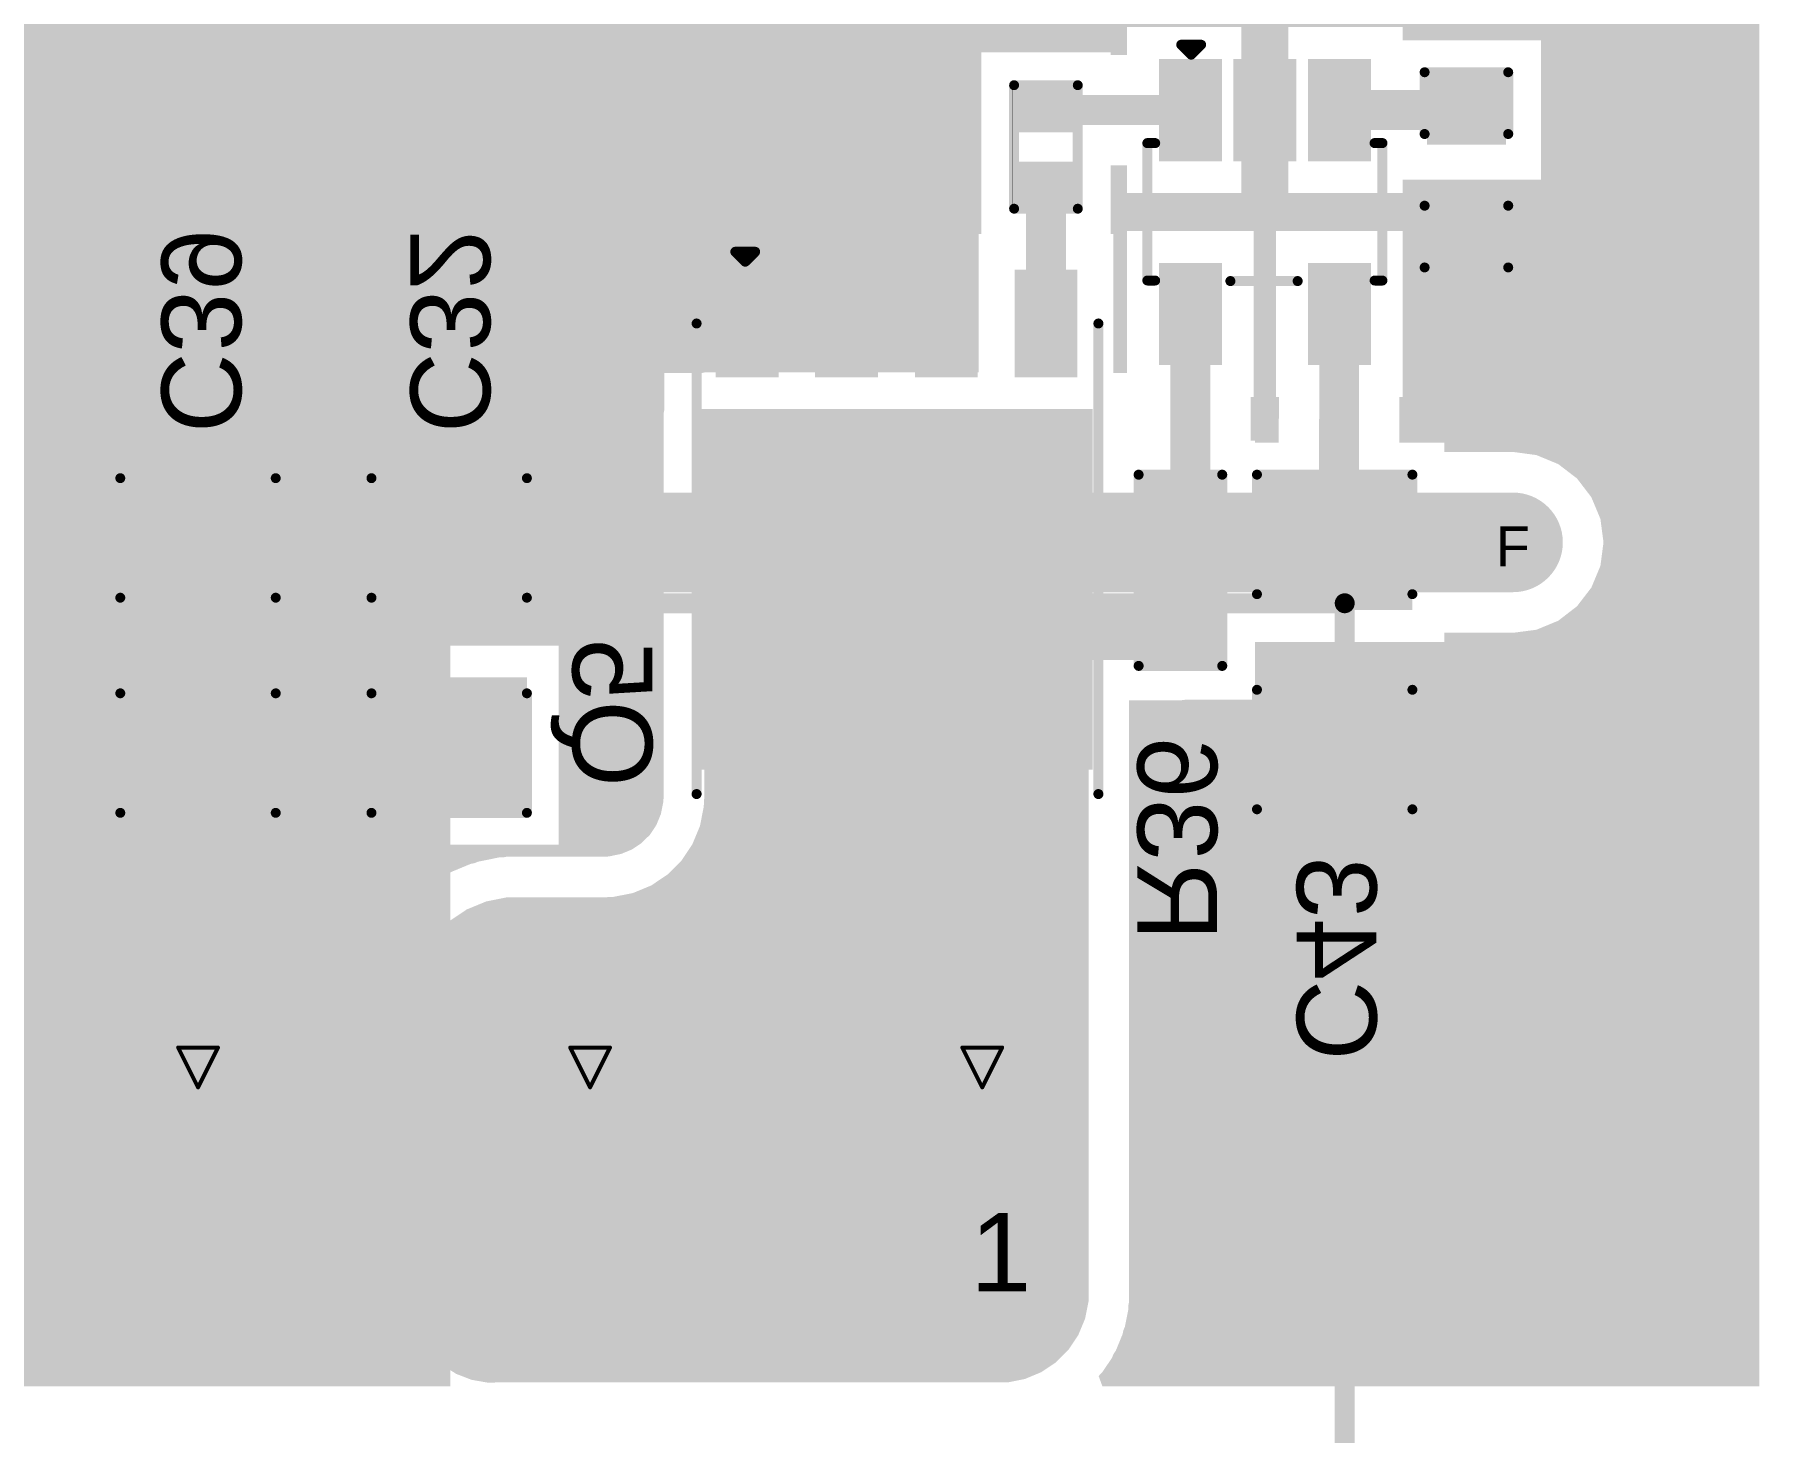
# Model space of a CAD drawing. Header units: inches. Extents: x -38 to 276, y -7 to 269.
# Drawn here: x 96.04 to 118.04, y 105.66 to 123.49 of the extents above; entities that cross this region are included whole.
import ezdxf

# ---------------------------------------------------------------- set-up
doc = ezdxf.new("R2010")
doc.units = ezdxf.units.IN
for name, color, linetype in [('Bottom Layer', 5, 'Continuous'), ('Bottom Overlay', 54, 'Continuous'), ('Bottom Paste', 16, 'Continuous'), ('Bottom Solder', 6, 'Continuous'), ('Drill Drawing', 1, 'Continuous'), ('Multi-Layer', 9, 'Continuous'), ('Pad Holes', 156, 'Continuous'), ('Top Layer', 1, 'Continuous'), ('Top Overlay', 2, 'Continuous'), ('Top Solder', 216, 'Continuous'), ('Via Holes', 16, 'Continuous')]:
    doc.layers.add(name, color=color, linetype=linetype)
doc.styles.add('Arial', font='', dxfattribs={"height": 0.2})
doc.styles.get('Arial').set_extended_font_data('Arial')

# ---------------------------------------------------------------- blocks, each defined once
blk = doc.blocks.new('760895741_16')
at = {"layer": 'Bottom Layer'}
blk.add_hatch(color=5, dxfattribs=at).paths.add_polyline_path([(-18.7, 18.7), (-16.3, 18.7), (-16.3, 16.3), (-18.7, 16.3)])
h = blk.add_hatch(color=5, dxfattribs=at)
edge = h.paths.add_edge_path()
edge.add_arc((-17.5, 12.5), 1.2, 0, 360)
h = blk.add_hatch(color=5, dxfattribs=at)
edge = h.paths.add_edge_path()
edge.add_arc((-17.5, 7.5), 1.2, 0, 360)
at = {"layer": 'Bottom Solder'}
blk.add_hatch(color=6, dxfattribs=at).paths.add_polyline_path([(-18.802, 18.802), (-16.198, 18.802), (-16.198, 16.198), (-18.802, 16.198)])
h = blk.add_hatch(color=6, dxfattribs=at)
edge = h.paths.add_edge_path()
edge.add_arc((-17.5, 12.5), 1.302, 0, 360)
h = blk.add_hatch(color=6, dxfattribs=at)
edge = h.paths.add_edge_path()
edge.add_arc((-17.5, 7.5), 1.302, 0, 360)
at = {"layer": 'Multi-Layer'}
blk.add_hatch(color=9, dxfattribs=at).paths.add_polyline_path([(-18.7, 18.7), (-16.3, 18.7), (-16.3, 16.3), (-18.7, 16.3)])
h = blk.add_hatch(color=9, dxfattribs=at)
edge = h.paths.add_edge_path()
edge.add_arc((-17.5, 12.5), 1.2, 0, 360)
h = blk.add_hatch(color=9, dxfattribs=at)
edge = h.paths.add_edge_path()
edge.add_arc((-17.5, 7.5), 1.2, 0, 360)
at = {"layer": 'Pad Holes'}
h = blk.add_hatch(color=7, dxfattribs=at)
edge = h.paths.add_edge_path()
edge.add_arc((-17.5, 17.5), 0.6, 0, 360)
h = blk.add_hatch(color=7, dxfattribs=at)
edge = h.paths.add_edge_path()
edge.add_arc((-17.5, 12.5), 0.6, 0, 360)
h = blk.add_hatch(color=7, dxfattribs=at)
edge = h.paths.add_edge_path()
edge.add_arc((-17.5, 7.5), 0.6, 0, 360)
at = {"layer": 'Top Layer'}
blk.add_hatch(color=1, dxfattribs=at).paths.add_polyline_path([(-18.7, 18.7), (-16.3, 18.7), (-16.3, 16.3), (-18.7, 16.3)])
h = blk.add_hatch(color=1, dxfattribs=at)
edge = h.paths.add_edge_path()
edge.add_arc((-17.5, 12.5), 1.2, 0, 360)
h = blk.add_hatch(color=1, dxfattribs=at)
edge = h.paths.add_edge_path()
edge.add_arc((-17.5, 7.5), 1.2, 0, 360)
at = {"layer": 'Top Solder'}
blk.add_hatch(color=216, dxfattribs=at).paths.add_polyline_path([(-18.802, 18.802), (-16.198, 18.802), (-16.198, 16.198), (-18.802, 16.198)])
h = blk.add_hatch(color=216, dxfattribs=at)
edge = h.paths.add_edge_path()
edge.add_arc((-17.5, 12.5), 1.302, 0, 360)
h = blk.add_hatch(color=216, dxfattribs=at)
edge = h.paths.add_edge_path()
edge.add_arc((-17.5, 7.5), 1.302, 0, 360)
at = {"layer": 'Top Overlay', "const_width": 0.254}
for points in [[(23.419, 22.123), (-23.419, 22.123)], [(-23.419, -22.123), (-23.419, 22.123)]]:
    blk.add_lwpolyline(points, dxfattribs=at)
at = {"layer": 'Top Overlay', "const_width": 0.127}
blk.add_lwpolyline([(-23.482, 22.123, 1), (-23.355, 22.123, 1)], format="xyb", close=True, dxfattribs=at)
blk.add_lwpolyline([(-23.482, 22.123, 1), (-23.355, 22.123, 1)], format="xyb", close=True, dxfattribs=at)
at = {"layer": 'Top Overlay', "style": 'Arial'}
blk.add_text('1', height=1, rotation=90, dxfattribs=at).set_placement((-14.645, 17.348))
blk = doc.blocks.new('SOT_23_5_B_27')
at = {"layer": 'Bottom Layer'}
for points in [[(-1.85, 1.25), (-0.75, 1.25), (-0.75, 0.65), (-1.85, 0.65)], [(0.75, 1.25), (1.85, 1.25), (1.85, 0.65), (0.75, 0.65)], [(-1.85, 0.3), (-0.75, 0.3), (-0.75, -0.3), (-1.85, -0.3)], [(-1.85, -0.65), (-0.75, -0.65), (-0.75, -1.25), (-1.85, -1.25)], [(0.75, -0.65), (1.85, -0.65), (1.85, -1.25), (0.75, -1.25)]]:
    blk.add_hatch(color=5, dxfattribs=at).paths.add_polyline_path(points)
at = {"layer": 'Bottom Paste'}
for points in [[(-1.85, 1.25), (-0.75, 1.25), (-0.75, 0.65), (-1.85, 0.65)], [(0.75, 1.25), (1.85, 1.25), (1.85, 0.65), (0.75, 0.65)], [(-1.85, 0.3), (-0.75, 0.3), (-0.75, -0.3), (-1.85, -0.3)], [(-1.85, -0.65), (-0.75, -0.65), (-0.75, -1.25), (-1.85, -1.25)], [(0.75, -0.65), (1.85, -0.65), (1.85, -1.25), (0.75, -1.25)]]:
    blk.add_hatch(color=16, dxfattribs=at).paths.add_polyline_path(points)
at = {"layer": 'Bottom Solder'}
for points in [[(-1.952, 1.352), (-0.648, 1.352), (-0.648, 0.548), (-1.952, 0.548)], [(0.648, 1.352), (1.952, 1.352), (1.952, 0.548), (0.648, 0.548)], [(-1.952, 0.402), (-0.648, 0.402), (-0.648, -0.402), (-1.952, -0.402)], [(-1.952, -0.548), (-0.648, -0.548), (-0.648, -1.352), (-1.952, -1.352)], [(0.648, -0.548), (1.952, -0.548), (1.952, -1.352), (0.648, -1.352)]]:
    blk.add_hatch(color=6, dxfattribs=at).paths.add_polyline_path(points)
at = {"layer": 'Bottom Overlay', "const_width": 0.127}
for points in [[(-0.879, 1.399), (-0.879, 1.499)], [(0.874, 1.499), (-0.879, 1.499)], [(0.874, 1.399), (0.874, 1.499)], [(0.88, -0.44), (0.88, 0.418)], [(-2.134, -1.067), (-2.134, -0.813)], [(-2.007, -0.94), (-2.134, -0.813)], [(-2.134, -1.067), (-2.007, -0.94)], [(-0.879, -1.499), (-0.879, -1.399)], [(0.874, -1.499), (-0.879, -1.499)], [(0.874, -1.499), (0.874, -1.399)]]:
    blk.add_lwpolyline(points, dxfattribs=at)
at = {"layer": 'Bottom Overlay', "const_width": 0.0635}
for points in [[(-0.911, 1.499, 1), (-0.847, 1.499, 1)], [(-0.911, 1.499, 1), (-0.847, 1.499, 1)], [(0.842, 1.499, 1), (0.905, 1.499, 1)], [(0.842, 1.499, 1), (0.905, 1.499, 1)], [(-0.911, 1.399, 1), (-0.847, 1.399, 1)], [(0.842, 1.399, 1), (0.905, 1.399, 1)], [(0.848, 0.418, 1), (0.912, 0.418, 1)], [(0.848, -0.44, 1), (0.912, -0.44, 1)], [(-2.165, -0.813, 1), (-2.102, -0.813, 1)], [(-2.165, -0.813, 1), (-2.102, -0.813, 1)], [(-2.038, -0.94, 1), (-1.975, -0.94, 1)], [(-2.038, -0.94, 1), (-1.975, -0.94, 1)], [(-2.165, -1.067, 1), (-2.102, -1.067, 1)], [(-2.165, -1.067, 1), (-2.102, -1.067, 1)], [(-0.911, -1.399, 1), (-0.847, -1.399, 1)], [(-0.911, -1.499, 1), (-0.847, -1.499, 1)], [(-0.911, -1.499, 1), (-0.847, -1.499, 1)], [(0.842, -1.399, 1), (0.905, -1.399, 1)], [(0.842, -1.499, 1), (0.905, -1.499, 1)], [(0.842, -1.499, 1), (0.905, -1.499, 1)]]:
    blk.add_lwpolyline(points, format="xyb", close=True, dxfattribs=at)
blk = doc.blocks.new('R___0402_B_52')
at = {"layer": 'Bottom Layer'}
for points in [[(-0.241, 0.317), (-0.241, -0.318), (-0.699, -0.318), (-0.699, 0.317)], [(0.698, 0.317), (0.698, -0.318), (0.241, -0.318), (0.241, 0.317)]]:
    blk.add_hatch(color=5, dxfattribs=at).paths.add_polyline_path(points)
at = {"layer": 'Bottom Paste'}
for points in [[(-0.241, 0.317), (-0.241, -0.318), (-0.699, -0.318), (-0.699, 0.317)], [(0.698, 0.317), (0.698, -0.318), (0.241, -0.318), (0.241, 0.317)]]:
    blk.add_hatch(color=16, dxfattribs=at).paths.add_polyline_path(points)
at = {"layer": 'Bottom Solder'}
for points in [[(-0.186, 0.372), (-0.186, -0.373), (-0.754, -0.373), (-0.754, 0.372)], [(0.753, 0.372), (0.753, -0.373), (0.186, -0.373), (0.186, 0.372)]]:
    blk.add_hatch(color=6, dxfattribs=at).paths.add_polyline_path(points)
at = {"layer": 'Bottom Overlay'}
for points, const_width in [([(0.787, 0.406), (-0.787, 0.406)], 0.127), ([(-0.787, 0.406), (-0.787, -0.406)], 0.127), ([(0.787, 0.406), (0.787, -0.406)], 0.127), ([(-0.813, 0.432), (0.813, 0.432)], 0.00323), ([(0.787, -0.406), (-0.787, -0.406)], 0.127)]:
    blk.add_lwpolyline(points, dxfattribs=dict(at, const_width=const_width))
for points, const_width in [([(-0.819, 0.406, 1), (-0.756, 0.406, 1)], 0.0635), ([(-0.819, 0.406, 1), (-0.756, 0.406, 1)], 0.0635), ([(0.756, 0.406, 1), (0.819, 0.406, 1)], 0.0635), ([(0.756, 0.406, 1), (0.819, 0.406, 1)], 0.0635), ([(-0.814, 0.432, 1), (-0.812, 0.432, 1)], 0.00161), ([(0.812, 0.432, 1), (0.814, 0.432, 1)], 0.00161), ([(-0.819, -0.406, 1), (-0.756, -0.406, 1)], 0.0635), ([(-0.819, -0.406, 1), (-0.756, -0.406, 1)], 0.0635), ([(0.756, -0.406, 1), (0.819, -0.406, 1)], 0.0635), ([(0.756, -0.406, 1), (0.819, -0.406, 1)], 0.0635)]:
    blk.add_lwpolyline(points, format="xyb", close=True, dxfattribs=dict(at, const_width=const_width))
blk = doc.blocks.new('R___0603_B_54')
at = {"layer": 'Bottom Layer'}
for points in [[(-1.143, -0.445), (-1.143, 0.445), (-0.381, 0.445), (-0.381, -0.445)], [(0.381, -0.445), (0.381, 0.445), (1.143, 0.445), (1.143, -0.445)]]:
    blk.add_hatch(color=5, dxfattribs=at).paths.add_polyline_path(points)
at = {"layer": 'Bottom Paste'}
for points in [[(-1.143, -0.445), (-1.143, 0.445), (-0.381, 0.445), (-0.381, -0.445)], [(0.381, -0.445), (0.381, 0.445), (1.143, 0.445), (1.143, -0.445)]]:
    blk.add_hatch(color=16, dxfattribs=at).paths.add_polyline_path(points)
at = {"layer": 'Bottom Solder'}
for points in [[(-1.245, -0.546), (-1.245, 0.546), (-0.279, 0.546), (-0.279, -0.546)], [(0.279, -0.546), (0.279, 0.546), (1.245, 0.546), (1.245, -0.546)]]:
    blk.add_hatch(color=6, dxfattribs=at).paths.add_polyline_path(points)
at = {"layer": 'Bottom Overlay', "const_width": 0.127}
for points in [[(-1.219, 0.533), (-1.219, -0.533)], [(-1.219, 0.533), (1.219, 0.533)], [(1.219, 0.533), (1.219, -0.533)], [(-1.219, -0.533), (1.219, -0.533)]]:
    blk.add_lwpolyline(points, dxfattribs=at)
at = {"layer": 'Bottom Overlay', "const_width": 0.0635}
for points in [[(-1.251, 0.533, 1), (-1.187, 0.533, 1)], [(-1.251, 0.533, 1), (-1.187, 0.533, 1)], [(1.187, 0.533, 1), (1.251, 0.533, 1)], [(1.187, 0.533, 1), (1.251, 0.533, 1)], [(-1.251, -0.533, 1), (-1.187, -0.533, 1)], [(-1.251, -0.533, 1), (-1.187, -0.533, 1)], [(1.187, -0.533, 1), (1.251, -0.533, 1)], [(1.187, -0.533, 1), (1.251, -0.533, 1)]]:
    blk.add_lwpolyline(points, format="xyb", close=True, dxfattribs=at)
blk = doc.blocks.new('VSON_CLIP_8_6_5__B_87')
at = {"layer": 'Bottom Layer'}
for points in [[(-1.86, -2.451), (-1.86, 2.449), (2.64, 2.449), (2.64, -2.451)], [(-3.635, 1.556), (-3.635, 2.256), (-2.365, 2.256), (-2.365, 1.556)], [(2.5, 1.554), (2.5, 2.254), (3.5, 2.254), (3.5, 1.554)], [(-3.635, 0.286), (-3.635, 0.986), (-2.365, 0.986), (-2.365, 0.286)], [(2.5, 0.284), (2.5, 0.984), (3.5, 0.984), (3.5, 0.284)], [(-3.635, -0.986), (-3.635, -0.286), (-2.365, -0.286), (-2.365, -0.986)], [(2.5, -0.986), (2.5, -0.286), (3.5, -0.286), (3.5, -0.986)], [(-3.635, -2.254), (-3.635, -1.554), (-2.365, -1.554), (-2.365, -2.254)], [(2.5, -2.256), (2.5, -1.556), (3.5, -1.556), (3.5, -2.256)]]:
    blk.add_hatch(color=5, dxfattribs=at).paths.add_polyline_path(points)
at = {"layer": 'Bottom Paste'}
for points in [[(3.5, 2.254), (2.64, 2.254), (2.64, 2.449), (-1.86, 2.449), (-1.86, -2.451), (2.64, -2.451), (2.64, -2.256), (3.5, -2.256), (3.5, -1.556), (2.639, -1.556), (2.639, -0.986), (3.5, -0.986), (3.5, -0.286), (2.64, -0.286), (2.64, 0.284), (3.5, 0.284), (3.5, 0.984), (2.64, 0.984), (2.64, 1.554), (3.5, 1.554)], [(-2.365, 1.556), (-2.365, 2.256), (-3.635, 2.256), (-3.635, 1.556)], [(-2.365, 0.286), (-2.365, 0.986), (-3.635, 0.986), (-3.635, 0.286)], [(-2.365, -0.986), (-2.365, -0.286), (-3.635, -0.286), (-3.635, -0.986)], [(-2.365, -2.254), (-2.365, -1.554), (-3.635, -1.554), (-3.635, -2.254)]]:
    blk.add_hatch(color=16, dxfattribs=at).paths.add_polyline_path(points)
at = {"layer": 'Bottom Solder'}
for points in [[(-1.911, -2.502), (-1.911, 2.5), (2.691, 2.5), (2.691, -2.502)], [(-3.686, 1.505), (-3.686, 2.307), (-2.314, 2.307), (-2.314, 1.505)], [(2.449, 1.503), (2.449, 2.305), (3.551, 2.305), (3.551, 1.503)], [(-3.686, 0.235), (-3.686, 1.037), (-2.314, 1.037), (-2.314, 0.235)], [(2.449, 0.233), (2.449, 1.035), (3.551, 1.035), (3.551, 0.233)], [(-3.686, -1.037), (-3.686, -0.235), (-2.314, -0.235), (-2.314, -1.037)], [(2.449, -1.037), (2.449, -0.235), (3.551, -0.235), (3.551, -1.037)], [(-3.686, -2.305), (-3.686, -1.503), (-2.314, -1.503), (-2.314, -2.305)], [(2.449, -2.307), (2.449, -1.505), (3.551, -1.505), (3.551, -2.307)]]:
    blk.add_hatch(color=6, dxfattribs=at).paths.add_polyline_path(points)
at = {"layer": 'Bottom Overlay', "const_width": 0.127}
for points in [[(3, 2.575), (-3, 2.575)], [(-3.914, -2.056), (-3.914, -1.802)], [(-3.787, -1.929), (-3.914, -1.802)], [(-3.914, -2.056), (-3.787, -1.929)], [(3, -2.549), (-3, -2.549)]]:
    blk.add_lwpolyline(points, dxfattribs=at)
at = {"layer": 'Bottom Overlay', "const_width": 0.0635}
for points in [[(-3.032, 2.575, 1), (-2.968, 2.575, 1)], [(2.968, 2.575, 1), (3.032, 2.575, 1)], [(-3.946, -1.802, 1), (-3.883, -1.802, 1)], [(-3.946, -1.802, 1), (-3.883, -1.802, 1)], [(-3.819, -1.929, 1), (-3.756, -1.929, 1)], [(-3.819, -1.929, 1), (-3.756, -1.929, 1)], [(-3.946, -2.056, 1), (-3.883, -2.056, 1)], [(-3.946, -2.056, 1), (-3.883, -2.056, 1)], [(-3.032, -2.549, 1), (-2.968, -2.549, 1)], [(2.968, -2.549, 1), (3.032, -2.549, 1)]]:
    blk.add_lwpolyline(points, format="xyb", close=True, dxfattribs=at)
blk = doc.blocks.new('C___1206_B_124')
at = {"layer": 'Bottom Layer'}
for points in [[(-2.032, 0.889), (-0.508, 0.889), (-0.508, -0.889), (-2.032, -0.889)], [(0.508, 0.889), (2.032, 0.889), (2.032, -0.889), (0.508, -0.889)]]:
    blk.add_hatch(color=5, dxfattribs=at).paths.add_polyline_path(points)
at = {"layer": 'Bottom Paste'}
for points in [[(-2.032, 0.889), (-0.508, 0.889), (-0.508, -0.889), (-2.032, -0.889)], [(0.508, 0.889), (2.032, 0.889), (2.032, -0.889), (0.508, -0.889)]]:
    blk.add_hatch(color=16, dxfattribs=at).paths.add_polyline_path(points)
at = {"layer": 'Bottom Solder'}
for points in [[(-2.134, 0.991), (-0.406, 0.991), (-0.406, -0.991), (-2.134, -0.991)], [(0.406, 0.991), (2.134, 0.991), (2.134, -0.991), (0.406, -0.991)]]:
    blk.add_hatch(color=6, dxfattribs=at).paths.add_polyline_path(points)
at = {"layer": 'Bottom Overlay', "const_width": 0.127}
for points in [[(-2.134, 0.991), (-2.134, -0.991)], [(-2.134, 0.991), (-0.61, 0.991)], [(0.61, 0.991), (2.134, 0.991)], [(2.134, 0.991), (2.134, -0.991)], [(-2.134, -0.991), (-0.61, -0.991)], [(2.134, -0.991), (0.61, -0.991)]]:
    blk.add_lwpolyline(points, dxfattribs=at)
at = {"layer": 'Bottom Overlay', "const_width": 0.0635}
for points in [[(-2.165, 0.991, 1), (-2.102, 0.991, 1)], [(-2.165, 0.991, 1), (-2.102, 0.991, 1)], [(-0.641, 0.991, 1), (-0.578, 0.991, 1)], [(0.578, 0.991, 1), (0.641, 0.991, 1)], [(2.102, 0.991, 1), (2.165, 0.991, 1)], [(2.102, 0.991, 1), (2.165, 0.991, 1)], [(-2.165, -0.991, 1), (-2.102, -0.991, 1)], [(-2.165, -0.991, 1), (-2.102, -0.991, 1)], [(-0.641, -0.991, 1), (-0.578, -0.991, 1)], [(0.578, -0.991, 1), (0.641, -0.991, 1)], [(2.102, -0.991, 1), (2.165, -0.991, 1)], [(2.102, -0.991, 1), (2.165, -0.991, 1)]]:
    blk.add_lwpolyline(points, format="xyb", close=True, dxfattribs=at)
blk = doc.blocks.new('CAP_0603_B_125')
at = {"layer": 'Bottom Layer'}
for points in [[(-1.143, -0.445), (-1.143, 0.445), (-0.381, 0.445), (-0.381, -0.445)], [(0.381, -0.445), (0.381, 0.445), (1.143, 0.445), (1.143, -0.445)]]:
    blk.add_hatch(color=5, dxfattribs=at).paths.add_polyline_path(points)
at = {"layer": 'Bottom Paste'}
for points in [[(-1.143, -0.445), (-1.143, 0.445), (-0.381, 0.445), (-0.381, -0.445)], [(0.381, -0.445), (0.381, 0.445), (1.143, 0.445), (1.143, -0.445)]]:
    blk.add_hatch(color=16, dxfattribs=at).paths.add_polyline_path(points)
at = {"layer": 'Bottom Solder'}
for points in [[(-1.203, -0.504), (-1.203, 0.504), (-0.321, 0.504), (-0.321, -0.504)], [(0.321, -0.504), (0.321, 0.504), (1.203, 0.504), (1.203, -0.504)]]:
    blk.add_hatch(color=6, dxfattribs=at).paths.add_polyline_path(points)
at = {"layer": 'Bottom Overlay', "const_width": 0.127}
for points in [[(-1.245, 0.533), (-1.245, -0.533)], [(-1.245, 0.533), (-0.457, 0.533)], [(0.457, 0.533), (1.245, 0.533)], [(1.245, 0.533), (1.245, -0.533)], [(-0.457, -0.533), (-1.245, -0.533)], [(0.457, -0.533), (1.245, -0.533)]]:
    blk.add_lwpolyline(points, dxfattribs=at)
at = {"layer": 'Bottom Overlay', "const_width": 0.0635}
for points in [[(-1.276, 0.533, 1), (-1.213, 0.533, 1)], [(-1.276, 0.533, 1), (-1.213, 0.533, 1)], [(-0.489, 0.533, 1), (-0.425, 0.533, 1)], [(0.425, 0.533, 1), (0.489, 0.533, 1)], [(1.213, 0.533, 1), (1.276, 0.533, 1)], [(1.213, 0.533, 1), (1.276, 0.533, 1)], [(-1.276, -0.533, 1), (-1.213, -0.533, 1)], [(-1.276, -0.533, 1), (-1.213, -0.533, 1)], [(-0.489, -0.533, 1), (-0.425, -0.533, 1)], [(0.425, -0.533, 1), (0.489, -0.533, 1)], [(1.213, -0.533, 1), (1.276, -0.533, 1)], [(1.213, -0.533, 1), (1.276, -0.533, 1)]]:
    blk.add_lwpolyline(points, format="xyb", close=True, dxfattribs=at)
blk = doc.blocks.new('C___1206_B_128')
at = {"layer": 'Bottom Layer'}
for points in [[(-2.032, 0.889), (-0.508, 0.889), (-0.508, -0.889), (-2.032, -0.889)], [(0.508, 0.889), (2.032, 0.889), (2.032, -0.889), (0.508, -0.889)]]:
    blk.add_hatch(color=5, dxfattribs=at).paths.add_polyline_path(points)
at = {"layer": 'Bottom Paste'}
for points in [[(-2.032, 0.889), (-0.508, 0.889), (-0.508, -0.889), (-2.032, -0.889)], [(0.508, 0.889), (2.032, 0.889), (2.032, -0.889), (0.508, -0.889)]]:
    blk.add_hatch(color=16, dxfattribs=at).paths.add_polyline_path(points)
at = {"layer": 'Bottom Solder'}
for points in [[(-2.134, 0.991), (-0.406, 0.991), (-0.406, -0.991), (-2.134, -0.991)], [(0.406, 0.991), (2.134, 0.991), (2.134, -0.991), (0.406, -0.991)]]:
    blk.add_hatch(color=6, dxfattribs=at).paths.add_polyline_path(points)
at = {"layer": 'Bottom Overlay', "const_width": 0.127}
for points in [[(-0.61, 0.991), (-2.134, 0.991)], [(-2.134, -0.991), (-2.134, 0.991)], [(2.134, 0.991), (0.61, 0.991)], [(2.134, -0.991), (2.134, 0.991)], [(-0.61, -0.991), (-2.134, -0.991)], [(2.134, -0.991), (0.61, -0.991)]]:
    blk.add_lwpolyline(points, dxfattribs=at)
at = {"layer": 'Bottom Overlay', "const_width": 0.0635}
for points in [[(-2.165, 0.991, 1), (-2.102, 0.991, 1)], [(-2.165, 0.991, 1), (-2.102, 0.991, 1)], [(-0.641, 0.991, 1), (-0.578, 0.991, 1)], [(0.578, 0.991, 1), (0.641, 0.991, 1)], [(2.102, 0.991, 1), (2.165, 0.991, 1)], [(2.102, 0.991, 1), (2.165, 0.991, 1)], [(-2.165, -0.991, 1), (-2.102, -0.991, 1)], [(-2.165, -0.991, 1), (-2.102, -0.991, 1)], [(-0.641, -0.991, 1), (-0.578, -0.991, 1)], [(0.578, -0.991, 1), (0.641, -0.991, 1)], [(2.102, -0.991, 1), (2.165, -0.991, 1)], [(2.102, -0.991, 1), (2.165, -0.991, 1)]]:
    blk.add_lwpolyline(points, format="xyb", close=True, dxfattribs=at)
blk = doc.blocks.new('C___1206_B_135')
at = {"layer": 'Bottom Layer'}
for points in [[(-2.032, 0.889), (-0.508, 0.889), (-0.508, -0.889), (-2.032, -0.889)], [(0.508, 0.889), (2.032, 0.889), (2.032, -0.889), (0.508, -0.889)]]:
    blk.add_hatch(color=5, dxfattribs=at).paths.add_polyline_path(points)
at = {"layer": 'Bottom Paste'}
for points in [[(-2.032, 0.889), (-0.508, 0.889), (-0.508, -0.889), (-2.032, -0.889)], [(0.508, 0.889), (2.032, 0.889), (2.032, -0.889), (0.508, -0.889)]]:
    blk.add_hatch(color=16, dxfattribs=at).paths.add_polyline_path(points)
at = {"layer": 'Bottom Solder'}
for points in [[(-2.134, 0.991), (-0.406, 0.991), (-0.406, -0.991), (-2.134, -0.991)], [(0.406, 0.991), (2.134, 0.991), (2.134, -0.991), (0.406, -0.991)]]:
    blk.add_hatch(color=6, dxfattribs=at).paths.add_polyline_path(points)
at = {"layer": 'Bottom Overlay', "const_width": 0.127}
for points in [[(-2.134, -0.991), (-2.134, 0.991)], [(-0.61, 0.991), (-2.134, 0.991)], [(2.134, 0.991), (0.61, 0.991)], [(2.134, -0.991), (2.134, 0.991)], [(-0.61, -0.991), (-2.134, -0.991)], [(2.134, -0.991), (0.61, -0.991)]]:
    blk.add_lwpolyline(points, dxfattribs=at)
at = {"layer": 'Bottom Overlay', "const_width": 0.0635}
for points in [[(-2.165, 0.991, 1), (-2.102, 0.991, 1)], [(-2.165, 0.991, 1), (-2.102, 0.991, 1)], [(-0.641, 0.991, 1), (-0.578, 0.991, 1)], [(0.578, 0.991, 1), (0.641, 0.991, 1)], [(2.102, 0.991, 1), (2.165, 0.991, 1)], [(2.102, 0.991, 1), (2.165, 0.991, 1)], [(-2.165, -0.991, 1), (-2.102, -0.991, 1)], [(-2.165, -0.991, 1), (-2.102, -0.991, 1)], [(-0.641, -0.991, 1), (-0.578, -0.991, 1)], [(0.578, -0.991, 1), (0.641, -0.991, 1)], [(2.102, -0.991, 1), (2.165, -0.991, 1)], [(2.102, -0.991, 1), (2.165, -0.991, 1)]]:
    blk.add_lwpolyline(points, format="xyb", close=True, dxfattribs=at)

msp = doc.modelspace()

# ---------------------------------------------------------------- hatches: boundary and pattern name
at = {"layer": 'Bottom Layer'}
h = msp.add_hatch(color=5, dxfattribs=at)
h.paths.add_polyline_path([(113.872, 147.888), (114.529, 147.712), (115.156, 147.452), (115.744, 147.113), (116.283, 146.699), (116.764, 146.219), (117.177, 145.68), (117.517, 145.092), (117.777, 144.464), (117.953, 143.808), (118.041, 143.134), (118.041, 142.795), (118.041, 106.255), (109.661, 106.255), (109.615, 106.382), (109.623, 106.394), (109.659, 106.43), (109.785, 106.618), (109.804, 106.665), (109.833, 106.708), (109.919, 106.917), (109.929, 106.967), (109.949, 107.014), (109.993, 107.235), (109.993, 107.286), (110.003, 107.336), (110.003, 107.449), (110.003, 107.449), (110.003, 114.999), (110.657, 114.999), (110.715, 115.007), (111.609, 115.007), (111.609, 115.744), (114.021, 115.744), (114.021, 115.861), (114.899, 115.861), (115.197, 115.9), (115.475, 116.015), (115.714, 116.199), (115.897, 116.437), (116.013, 116.715), (116.052, 117.014), (116.013, 117.312), (115.897, 117.59), (115.714, 117.829), (115.475, 118.012), (115.197, 118.127), (114.899, 118.167), (114.021, 118.167), (114.021, 118.284), (113.448, 118.284), (113.448, 118.572), (113.45, 118.588), (113.45, 118.868), (113.492, 118.868), (113.492, 120.984), (111.876, 120.984), (111.876, 118.868), (111.913, 118.868), (111.913, 118.601), (111.911, 118.586), (111.911, 118.284), (111.609, 118.284), (111.609, 118.309), (111.552, 118.309), (111.552, 118.868), (111.592, 118.868), (111.592, 120.984), (109.976, 120.984), (109.976, 119.173), (109.8, 119.173), (109.8, 120.948), (109.767, 120.948), (109.767, 121.821), (109.976, 121.821), (109.976, 121.468), (111.592, 121.468), (111.592, 123.584), (109.976, 123.584), (109.976, 123.23), (109.767, 123.23), (109.767, 123.262), (108.116, 123.262), (108.116, 121.789), (108.116, 120.948), (108.084, 120.948), (108.084, 119.18), (104.585, 119.18), (104.55, 119.173), (104.077, 119.173), (104.077, 118.712), (104.067, 118.662), (104.067, 113.781), (104.063, 113.707), (104.031, 113.548), (103.974, 113.41), (103.892, 113.286), (103.786, 113.181), (103.662, 113.098), (103.524, 113.041), (103.366, 113.009), (103.291, 113.006), (102.066, 113.006), (102.016, 112.996), (101.965, 112.996), (101.702, 112.943), (101.655, 112.924), (101.605, 112.914), (101.357, 112.811), (101.315, 112.783), (101.267, 112.763), (101.044, 112.614), (101.008, 112.578), (100.966, 112.55), (100.776, 112.36), (100.748, 112.317), (100.712, 112.281), (100.562, 112.058), (100.543, 112.011), (100.515, 111.969), (100.412, 111.721), (100.402, 111.671), (100.382, 111.624), (100.33, 111.36), (100.33, 111.309), (100.32, 111.259), (100.32, 111.125), (100.32, 107.346), (100.321, 107.34), (100.32, 107.334), (100.323, 107.229), (100.334, 107.179), (100.335, 107.129), (100.38, 106.923), (100.401, 106.876), (100.412, 106.827), (100.497, 106.634), (100.526, 106.592), (100.547, 106.546), (100.662, 106.382), (100.655, 106.348), (100.608, 106.255), (100.608, 106.255), (80.894, 106.255), (80.847, 106.313), (80.829, 106.382), (80.845, 106.4), (80.953, 106.582), (80.971, 106.633), (80.997, 106.679), (81.065, 106.88), (81.072, 106.933), (81.089, 106.984), (81.114, 107.194), (81.11, 107.248), (81.115, 107.302), (81.108, 107.384), (81.113, 110.948), (81.113, 110.948), (81.113, 111.095), (81.103, 111.145), (81.103, 111.196), (81.046, 111.484), (81.026, 111.531), (81.017, 111.581), (80.904, 111.853), (80.876, 111.895), (80.857, 111.942), (80.694, 112.187), (80.658, 112.223), (80.629, 112.265), (80.422, 112.473), (80.379, 112.502), (80.343, 112.538), (80.099, 112.701), (80.052, 112.72), (80.01, 112.749), (79.738, 112.861), (79.688, 112.871), (79.641, 112.891), (79.353, 112.948), (79.302, 112.948), (79.252, 112.958), (79.105, 112.958), (76.259, 112.958), (76.184, 112.962), (76.025, 112.993), (75.887, 113.05), (75.763, 113.133), (75.658, 113.239), (75.575, 113.363), (75.518, 113.5), (75.487, 113.659), (75.483, 113.734), (75.483, 114.955), (76.137, 114.955), (76.195, 114.963), (77.089, 114.963), (77.089, 115.699), (79.502, 115.699), (79.502, 115.817), (80.379, 115.817), (80.678, 115.856), (80.956, 115.971), (81.194, 116.154), (81.378, 116.393), (81.493, 116.671), (81.532, 116.969), (81.493, 117.268), (81.378, 117.546), (81.194, 117.785), (80.956, 117.968), (80.678, 118.083), (80.379, 118.122), (79.502, 118.122), (79.502, 118.239), (78.928, 118.239), (78.928, 118.528), (78.93, 118.543), (78.93, 118.823), (78.972, 118.823), (78.972, 120.939), (77.356, 120.939), (77.356, 118.823), (77.393, 118.823), (77.393, 118.557), (77.391, 118.541), (77.391, 118.239), (77.089, 118.239), (77.089, 118.265), (77.032, 118.265), (77.032, 118.823), (77.072, 118.823), (77.072, 120.939), (75.456, 120.939), (75.456, 119.129), (75.28, 119.129), (75.28, 120.904), (75.247, 120.904), (75.247, 121.777), (75.456, 121.777), (75.456, 121.423), (77.072, 121.423), (77.072, 123.539), (75.456, 123.539), (75.456, 123.186), (75.247, 123.186), (75.247, 123.218), (73.596, 123.218), (73.596, 121.745), (73.596, 120.904), (73.564, 120.904), (73.564, 119.136), (70.065, 119.136), (70.031, 119.129), (69.557, 119.129), (69.557, 118.668), (69.547, 118.618), (69.547, 115.125), (66.329, 115.125), (66.329, 116.048), (66.329, 116.048), (66.329, 116.048), (66.322, 116.183), (66.27, 116.446), (66.167, 116.695), (66.017, 116.919), (65.827, 117.109), (65.604, 117.258), (65.355, 117.361), (65.091, 117.414), (64.957, 117.42), (59.491, 117.42), (59.275, 117.42), (58.851, 117.505), (58.452, 117.67), (58.093, 117.91), (57.788, 118.215), (57.548, 118.574), (57.383, 118.973), (57.299, 119.396), (57.299, 119.612), (57.299, 125.962), (57.299, 125.962), (57.299, 125.962), (57.289, 126.247), (57.215, 126.813), (57.067, 127.364), (56.849, 127.891), (56.564, 128.385), (56.217, 128.838), (55.813, 129.241), (55.361, 129.588), (54.867, 129.873), (54.34, 130.092), (53.789, 130.239), (53.223, 130.314), (52.938, 130.323), (11.303, 130.323), (11.053, 130.323), (10.562, 130.421), (10.1, 130.612), (9.684, 130.89), (9.33, 131.244), (9.052, 131.66), (8.861, 132.122), (8.763, 132.613), (8.763, 132.863), (8.763, 145.554), (8.763, 145.674), (8.763, 145.674), (8.763, 145.674), (8.763, 145.9), (8.851, 146.344), (9.024, 146.762), (9.276, 147.138), (9.595, 147.458), (9.972, 147.709), (10.39, 147.882), (10.833, 147.97), (11.059, 147.97), (64.452, 147.97), (113.201, 147.976)])
h.paths.add_polyline_path([(24.632, 145.012), (21.216, 145.012), (21.216, 141.596), (24.632, 141.596)], flags=0)
h.paths.add_polyline_path([(100.418, 145.012), (97.002, 145.012), (97.002, 141.596), (100.418, 141.596)], flags=0)
h.paths.add_polyline_path([(88.718, 145.012), (88.382, 145.012), (88.052, 144.946), (87.741, 144.817), (87.461, 144.63), (87.223, 144.392), (87.036, 144.113), (86.908, 143.802), (86.842, 143.472), (86.842, 143.135), (86.908, 142.805), (87.036, 142.495), (87.223, 142.215), (87.461, 141.977), (87.741, 141.79), (88.052, 141.661), (88.382, 141.596), (88.718, 141.596), (89.048, 141.661), (89.359, 141.79), (89.639, 141.977), (89.877, 142.215), (90.064, 142.495), (90.192, 142.805), (90.258, 143.135), (90.258, 143.472), (90.192, 143.802), (90.064, 144.113), (89.877, 144.392), (89.639, 144.63), (89.359, 144.817), (89.048, 144.946)], flags=0)
h.paths.add_polyline_path([(81.471, 145.012), (78.055, 145.012), (78.055, 141.596), (81.471, 141.596)], flags=0)
h.paths.add_polyline_path([(69.772, 145.012), (69.435, 145.012), (69.105, 144.946), (68.794, 144.817), (68.515, 144.63), (68.277, 144.392), (68.09, 144.113), (67.961, 143.802), (67.895, 143.472), (67.895, 143.135), (67.961, 142.805), (68.09, 142.495), (68.277, 142.215), (68.515, 141.977), (68.794, 141.79), (69.105, 141.661), (69.435, 141.596), (69.772, 141.596), (70.102, 141.661), (70.413, 141.79), (70.692, 141.977), (70.93, 142.215), (71.117, 142.495), (71.246, 142.805), (71.311, 143.135), (71.311, 143.472), (71.246, 143.802), (71.117, 144.113), (70.93, 144.392), (70.692, 144.63), (70.413, 144.817), (70.102, 144.946)], flags=0)
h.paths.add_polyline_path([(62.525, 145.012), (59.109, 145.012), (59.109, 141.596), (62.525, 141.596)], flags=0)
h.paths.add_polyline_path([(50.825, 145.012), (50.489, 145.012), (50.159, 144.946), (49.848, 144.817), (49.568, 144.63), (49.33, 144.392), (49.143, 144.113), (49.015, 143.802), (48.949, 143.472), (48.949, 143.135), (49.015, 142.805), (49.143, 142.495), (49.33, 142.215), (49.568, 141.977), (49.848, 141.79), (50.159, 141.661), (50.489, 141.596), (50.825, 141.596), (51.155, 141.661), (51.466, 141.79), (51.746, 141.977), (51.984, 142.215), (52.171, 142.495), (52.299, 142.805), (52.365, 143.135), (52.365, 143.472), (52.299, 143.802), (52.171, 144.113), (51.984, 144.392), (51.746, 144.63), (51.466, 144.817), (51.155, 144.946)], flags=0)
h.paths.add_polyline_path([(43.578, 145.012), (40.162, 145.012), (40.162, 141.596), (43.578, 141.596)], flags=0)
h.paths.add_polyline_path([(31.879, 145.012), (31.542, 145.012), (31.212, 144.946), (30.901, 144.817), (30.622, 144.63), (30.384, 144.392), (30.197, 144.113), (30.068, 143.802), (30.002, 143.472), (30.002, 143.135), (30.068, 142.805), (30.197, 142.495), (30.384, 142.215), (30.622, 141.977), (30.901, 141.79), (31.212, 141.661), (31.542, 141.596), (31.879, 141.596), (32.209, 141.661), (32.52, 141.79), (32.799, 141.977), (33.037, 142.215), (33.224, 142.495), (33.353, 142.805), (33.418, 143.135), (33.418, 143.472), (33.353, 143.802), (33.224, 144.113), (33.037, 144.392), (32.799, 144.63), (32.52, 144.817), (32.209, 144.946)], flags=0)
h.paths.add_polyline_path([(12.932, 145.012), (12.596, 145.012), (12.266, 144.946), (11.955, 144.817), (11.675, 144.63), (11.437, 144.392), (11.25, 144.113), (11.122, 143.802), (11.056, 143.472), (11.056, 143.135), (11.122, 142.805), (11.25, 142.495), (11.437, 142.215), (11.675, 141.977), (11.955, 141.79), (12.266, 141.661), (12.596, 141.596), (12.932, 141.596), (13.262, 141.661), (13.573, 141.79), (13.853, 141.977), (14.091, 142.215), (14.278, 142.495), (14.406, 142.805), (14.472, 143.135), (14.472, 143.472), (14.406, 143.802), (14.278, 144.113), (14.091, 144.392), (13.853, 144.63), (13.573, 144.817), (13.262, 144.946)], flags=0)
h.paths.add_polyline_path([(112.48, 147.497), (111.758, 147.497), (111.042, 147.403), (110.344, 147.216), (109.677, 146.94), (109.052, 146.579), (108.479, 146.139), (107.969, 145.629), (107.529, 145.056), (107.168, 144.431), (106.892, 143.764), (106.705, 143.066), (106.611, 142.35), (106.611, 141.628), (106.705, 140.912), (106.892, 140.215), (107.168, 139.548), (107.529, 138.923), (107.969, 138.35), (108.479, 137.839), (109.052, 137.4), (109.677, 137.039), (110.344, 136.762), (111.042, 136.576), (111.758, 136.481), (112.48, 136.481), (113.195, 136.576), (113.893, 136.762), (114.56, 137.039), (115.185, 137.4), (115.758, 137.839), (116.269, 138.35), (116.708, 138.923), (117.069, 139.548), (117.345, 140.215), (117.532, 140.912), (117.627, 141.628), (117.627, 142.35), (117.532, 143.066), (117.345, 143.764), (117.069, 144.431), (116.708, 145.056), (116.269, 145.629), (115.758, 146.139), (115.185, 146.579), (114.56, 146.94), (113.893, 147.216), (113.195, 147.403)], flags=0)
h.paths.add_polyline_path([(99.425, 133.91), (97.209, 133.91), (97.209, 131.694), (99.425, 131.694)], flags=0)
h.paths.add_polyline_path([(88.432, 133.91), (86.216, 133.91), (86.216, 131.694), (88.432, 131.694)], flags=0)
h.paths.add_polyline_path([(77.308, 133.91), (75.092, 133.91), (75.092, 131.694), (77.308, 131.694)], flags=0)
h.paths.add_polyline_path([(66.386, 133.91), (64.17, 133.91), (64.17, 131.694), (66.386, 131.694)], flags=0)
h.paths.add_polyline_path([(113.492, 123.584), (111.876, 123.584), (111.876, 121.468), (113.492, 121.468), (113.492, 121.637), (115.257, 121.637), (115.257, 123.415), (113.492, 123.415)], flags=0)
h.paths.add_polyline_path([(78.972, 123.539), (77.356, 123.539), (77.356, 121.423), (78.972, 121.423), (78.972, 121.592), (80.737, 121.592), (80.737, 123.37), (78.972, 123.37)], flags=0)
h.paths.add_polyline_path([(102.729, 115.699), (99.935, 115.699), (99.935, 115.582), (99.526, 115.582), (99.526, 115.699), (96.732, 115.699), (96.732, 113.159), (96.976, 113.159), (96.976, 111.581), (96.803, 111.407), (96.616, 111.128), (96.487, 110.817), (96.421, 110.487), (96.421, 110.15), (96.487, 109.82), (96.616, 109.51), (96.803, 109.23), (97.041, 108.992), (97.32, 108.805), (97.631, 108.676), (97.961, 108.611), (98.298, 108.611), (98.628, 108.676), (98.938, 108.805), (99.218, 108.992), (99.456, 109.23), (99.643, 109.51), (99.772, 109.82), (99.837, 110.15), (99.837, 110.487), (99.772, 110.817), (99.643, 111.128), (99.456, 111.407), (99.282, 111.581), (99.282, 113.159), (99.526, 113.159), (99.526, 113.277), (99.935, 113.277), (99.935, 113.159), (102.729, 113.159)], flags=0)
h.paths.add_polyline_path([(94.526, 115.699), (91.732, 115.699), (91.732, 113.159), (91.976, 113.159), (91.976, 111.581), (91.803, 111.407), (91.616, 111.128), (91.487, 110.817), (91.421, 110.487), (91.421, 110.15), (91.487, 109.82), (91.616, 109.51), (91.803, 109.23), (92.041, 108.992), (92.32, 108.805), (92.631, 108.676), (92.961, 108.611), (93.298, 108.611), (93.628, 108.676), (93.938, 108.805), (94.218, 108.992), (94.456, 109.23), (94.643, 109.51), (94.772, 109.82), (94.837, 110.15), (94.837, 110.487), (94.772, 110.817), (94.643, 111.128), (94.456, 111.407), (94.282, 111.581), (94.282, 113.159), (94.526, 113.159)], flags=0)
h.paths.add_polyline_path([(89.526, 115.699), (86.732, 115.699), (86.732, 113.159), (86.976, 113.159), (86.976, 111.581), (86.803, 111.407), (86.616, 111.128), (86.487, 110.817), (86.421, 110.487), (86.421, 110.15), (86.487, 109.82), (86.616, 109.51), (86.803, 109.23), (87.041, 108.992), (87.32, 108.805), (87.631, 108.676), (87.961, 108.611), (88.298, 108.611), (88.628, 108.676), (88.938, 108.805), (89.218, 108.992), (89.456, 109.23), (89.643, 109.51), (89.772, 109.82), (89.837, 110.15), (89.837, 110.487), (89.772, 110.817), (89.643, 111.128), (89.456, 111.407), (89.282, 111.581), (89.282, 113.159), (89.526, 113.159)], flags=0)
h.paths.add_polyline_path([(84.526, 115.699), (81.732, 115.699), (81.732, 113.159), (81.976, 113.159), (81.976, 111.581), (81.803, 111.407), (81.616, 111.128), (81.487, 110.817), (81.421, 110.487), (81.421, 110.15), (81.487, 109.82), (81.616, 109.51), (81.803, 109.23), (82.041, 108.992), (82.32, 108.805), (82.631, 108.676), (82.961, 108.611), (83.298, 108.611), (83.628, 108.676), (83.938, 108.805), (84.218, 108.992), (84.456, 109.23), (84.643, 109.51), (84.772, 109.82), (84.837, 110.15), (84.837, 110.487), (84.772, 110.817), (84.643, 111.128), (84.456, 111.407), (84.282, 111.581), (84.282, 113.159), (84.526, 113.159)], flags=0)
for points in [[(111.434, 121.226), (112.034, 121.226), (112.034, 124.206), (111.434, 124.206)], [(109.485, 107.449), (109.485, 107.449), (109.485, 107.336), (109.441, 107.115), (109.354, 106.906), (109.229, 106.718), (109.069, 106.558), (108.881, 106.433), (108.672, 106.346), (108.45, 106.302), (108.337, 106.302), (101.929, 106.302), (101.929, 106.302), (101.824, 106.3), (101.617, 106.336), (101.421, 106.412), (101.243, 106.525), (101.091, 106.671), (100.971, 106.843), (100.886, 107.035), (100.84, 107.241), (100.838, 107.346), (100.838, 111.125), (100.838, 111.259), (100.89, 111.522), (100.993, 111.77), (101.142, 111.994), (101.332, 112.183), (101.555, 112.333), (101.803, 112.435), (102.066, 112.488), (103.304, 112.488), (103.429, 112.494), (103.676, 112.543), (103.908, 112.639), (104.116, 112.778), (104.294, 112.956), (104.433, 113.165), (104.53, 113.397), (104.578, 113.643), (104.585, 113.769), (104.585, 118.662), (109.485, 118.662)]]:
    msp.add_hatch(color=5, dxfattribs=at).paths.add_polyline_path(points)
h = msp.add_hatch(color=5, dxfattribs=at)
edge = h.paths.add_edge_path()
edge.add_arc((114.899, 117.014), 0.5, 0, 360)
at = {"layer": 'Top Layer'}
h = msp.add_hatch(color=1, dxfattribs=at)
h.paths.add_polyline_path([(100.674, 144.872), (100.819, 144.843), (100.955, 144.786), (101.077, 144.703), (101.181, 144.598), (101.262, 144.475), (101.318, 144.339), (101.337, 144.243), (101.346, 144.12), (101.346, 144.12), (101.346, 144.12), (101.346, 106.255), (79.843, 106.255), (79.843, 127.762), (79.831, 128.011), (79.734, 128.499), (79.543, 128.959), (79.266, 129.373), (78.914, 129.725), (78.5, 130.002), (78.04, 130.193), (77.552, 130.29), (77.303, 130.302), (22.098, 130.302), (21.914, 130.302), (21.552, 130.374), (21.211, 130.515), (20.905, 130.72), (20.644, 130.981), (20.439, 131.287), (20.298, 131.628), (20.226, 131.99), (20.226, 132.174), (20.226, 144.156), (20.226, 144.226), (20.254, 144.365), (20.308, 144.495), (20.386, 144.612), (20.486, 144.712), (20.603, 144.79), (20.733, 144.844), (20.872, 144.872), (20.942, 144.872), (20.942, 144.872), (24.865, 144.872), (25.014, 144.842), (25.154, 144.784), (25.28, 144.7), (25.388, 144.592), (25.472, 144.466), (25.53, 144.326), (25.56, 144.177), (25.56, 141.151), (25.563, 141.083), (25.59, 140.949), (25.642, 140.823), (25.718, 140.71), (25.814, 140.613), (25.928, 140.538), (26.054, 140.485), (26.188, 140.459), (26.256, 140.455), (30.142, 140.455), (30.142, 140.455), (30.216, 140.455), (33.193, 140.455), (33.275, 140.455), (33.277, 140.455), (38.404, 140.455), (38.479, 140.459), (38.627, 140.489), (38.766, 140.546), (38.891, 140.63), (38.998, 140.736), (39.082, 140.862), (39.139, 141.001), (39.169, 141.149), (39.172, 141.224), (39.172, 144.275), (39.198, 144.403), (39.248, 144.523), (39.32, 144.632), (39.413, 144.724), (39.521, 144.797), (39.642, 144.846), (39.77, 144.872), (43.735, 144.872), (43.811, 144.872), (43.96, 144.842), (44.101, 144.784), (44.227, 144.7), (44.334, 144.592), (44.419, 144.466), (44.477, 144.326), (44.498, 144.218), (44.506, 144.101), (44.506, 144.101), (44.506, 144.101), (44.506, 144.101), (44.506, 141.224), (44.51, 141.149), (44.54, 141.001), (44.597, 140.862), (44.681, 140.736), (44.787, 140.63), (44.913, 140.546), (45.052, 140.489), (45.2, 140.459), (45.275, 140.455), (57.35, 140.455), (57.426, 140.459), (57.574, 140.489), (57.713, 140.546), (57.838, 140.63), (57.945, 140.736), (58.028, 140.862), (58.086, 141.001), (58.115, 141.149), (58.119, 141.224), (58.119, 144.21), (58.119, 144.275), (58.144, 144.403), (58.194, 144.523), (58.267, 144.632), (58.359, 144.724), (58.468, 144.797), (58.588, 144.846), (58.716, 144.872), (58.781, 144.872), (58.781, 144.872), (62.758, 144.872), (62.907, 144.842), (63.047, 144.784), (63.173, 144.7), (63.281, 144.592), (63.365, 144.466), (63.423, 144.326), (63.453, 144.177), (63.453, 141.407), (63.458, 141.314), (63.494, 141.131), (63.565, 140.958), (63.669, 140.803), (63.801, 140.671), (63.956, 140.568), (64.128, 140.496), (64.311, 140.46), (64.404, 140.455), (76.17, 140.455), (76.258, 140.46), (76.43, 140.494), (76.592, 140.561), (76.738, 140.659), (76.862, 140.783), (76.96, 140.929), (77.027, 141.091), (77.061, 141.263), (77.065, 141.351), (77.065, 144.21), (77.065, 144.275), (77.091, 144.403), (77.141, 144.523), (77.213, 144.632), (77.306, 144.724), (77.414, 144.797), (77.535, 144.846), (77.663, 144.872), (77.728, 144.872), (77.728, 144.872), (81.628, 144.872), (81.704, 144.872), (81.853, 144.842), (81.994, 144.784), (82.12, 144.7), (82.227, 144.592), (82.312, 144.466), (82.37, 144.326), (82.391, 144.218), (82.399, 144.101), (82.399, 144.101), (82.399, 144.101), (82.399, 144.101), (82.399, 141.224), (82.403, 141.149), (82.433, 141.001), (82.49, 140.862), (82.574, 140.736), (82.68, 140.63), (82.806, 140.546), (82.945, 140.489), (83.093, 140.459), (83.168, 140.455), (95.304, 140.455), (95.373, 140.459), (95.509, 140.486), (95.638, 140.539), (95.753, 140.616), (95.851, 140.714), (95.928, 140.83), (95.981, 140.958), (96.009, 141.094), (96.012, 141.164), (96.012, 141.164), (96.012, 144.21), (96.012, 144.275), (96.037, 144.403), (96.087, 144.523), (96.16, 144.632), (96.252, 144.724), (96.361, 144.797), (96.481, 144.847), (96.609, 144.872), (96.674, 144.872), (96.674, 144.872), (100.6, 144.872)])
h.paths.add_polyline_path([(98.463, 128.91), (98.171, 128.91), (97.889, 128.834), (97.637, 128.689), (97.43, 128.482), (97.284, 128.23), (97.209, 127.948), (97.209, 127.656), (97.284, 127.374), (97.43, 127.122), (97.637, 126.915), (97.889, 126.77), (98.171, 126.694), (98.463, 126.694), (98.745, 126.77), (98.997, 126.915), (99.203, 127.122), (99.349, 127.374), (99.425, 127.656), (99.425, 127.948), (99.349, 128.23), (99.203, 128.482), (98.997, 128.689), (98.745, 128.834)], flags=0)
h.paths.add_polyline_path([(87.47, 128.91), (87.178, 128.91), (86.896, 128.834), (86.644, 128.689), (86.437, 128.482), (86.291, 128.23), (86.216, 127.948), (86.216, 127.656), (86.291, 127.374), (86.437, 127.122), (86.644, 126.915), (86.896, 126.77), (87.178, 126.694), (87.47, 126.694), (87.752, 126.77), (88.004, 126.915), (88.211, 127.122), (88.356, 127.374), (88.432, 127.656), (88.432, 127.948), (88.356, 128.23), (88.211, 128.482), (88.004, 128.689), (87.752, 128.834)], flags=0)
h = msp.add_hatch(color=1, dxfattribs=at)
edge = h.paths.add_edge_path()
edge.add_arc((114.899, 117.014), 0.5, 0, 360)
at = {"layer": 'Via Holes'}
h = msp.add_hatch(color=7, dxfattribs=at)
edge = h.paths.add_edge_path()
edge.add_arc((114.899, 117.014), 0.25, 0, 360)

# ---------------------------------------------------------------- linework, layer by layer
at = {"layer": 'Bottom Layer'}
for points, const_width in [([(112.684, 122.526), (114.304, 122.526)], 0.508), ([(108.942, 122.526), (110.784, 122.526)], 0.381), ([(108.942, 119.805), (108.942, 121.49)], 0.508), ([(110.784, 117.42), (110.784, 119.926)], 0.508), ([(112.682, 119.924), (112.684, 119.926)], 0.508), ([(112.682, 118.588), (112.682, 119.924)], 0.508), ([(112.68, 118.586), (112.682, 118.588)], 0.508), ([(112.68, 117.213), (112.68, 118.586)], 0.508), ([(112.624, 117.014), (114.899, 117.014)], 1.27), ([(107.554, 115.896), (107.554, 115.896)], 0.762), ([(107.554, 115.896), (110.657, 115.896)], 0.762), ([(98.129, 114.429), (101.332, 114.429)], 1.27), ([(98.129, 114.429), (98.129, 110.319)], 1.27)]:
    msp.add_lwpolyline(points, dxfattribs=dict(at, const_width=const_width))
for points, const_width in [([(112.557, 122.526, 1), (112.811, 122.526, 1)], 0.254), ([(114.177, 122.526, 1), (114.431, 122.526, 1)], 0.254), ([(108.846, 122.526, 1), (109.037, 122.526, 1)], 0.191), ([(110.688, 122.526, 1), (110.879, 122.526, 1)], 0.191), ([(108.815, 121.49, 1), (109.069, 121.49, 1)], 0.254), ([(110.657, 119.926, 1), (110.911, 119.926, 1)], 0.254), ([(112.555, 119.924, 1), (112.809, 119.924, 1)], 0.254), ([(112.555, 119.924, 1), (112.809, 119.924, 1)], 0.254), ([(112.557, 119.926, 1), (112.811, 119.926, 1)], 0.254), ([(108.815, 119.805, 1), (109.069, 119.805, 1)], 0.254), ([(112.553, 118.586, 1), (112.807, 118.586, 1)], 0.254), ([(112.553, 118.586, 1), (112.807, 118.586, 1)], 0.254), ([(112.555, 118.588, 1), (112.809, 118.588, 1)], 0.254), ([(112.555, 118.588, 1), (112.809, 118.588, 1)], 0.254), ([(110.657, 117.42, 1), (110.911, 117.42, 1)], 0.254), ([(112.307, 117.014, 1), (112.942, 117.014, 1)], 0.635), ([(114.581, 117.014, 1), (115.216, 117.014, 1)], 0.635), ([(112.553, 117.213, 1), (112.807, 117.213, 1)], 0.254), ([(106.844, 116.415, 1), (107.225, 116.415, 1)], 0.381), ([(107.363, 115.896, 1), (107.744, 115.896, 1)], 0.381), ([(107.363, 115.896, 1), (107.744, 115.896, 1)], 0.381), ([(107.363, 115.896, 1), (107.744, 115.896, 1)], 0.381), ([(107.363, 115.896, 1), (107.744, 115.896, 1)], 0.381), ([(110.466, 115.896, 1), (110.847, 115.896, 1)], 0.381), ([(97.812, 114.429, 1), (98.447, 114.429, 1)], 0.635), ([(97.812, 114.429, 1), (98.447, 114.429, 1)], 0.635), ([(101.014, 114.429, 1), (101.649, 114.429, 1)], 0.635), ([(97.812, 110.319, 1), (98.447, 110.319, 1)], 0.635)]:
    msp.add_lwpolyline(points, format="xyb", close=True, dxfattribs=dict(at, const_width=const_width))
at = {"layer": 'Bottom Layer', "const_width": 0.762}
msp.add_lwpolyline([(107.554, 115.896, -0.414214), (107.035, 116.415)], format="xyb", dxfattribs=at)
at = {"layer": 'Drill Drawing', "const_width": 0.0508}
for points in [[(97.875, 110.573), (98.383, 110.573)], [(97.875, 110.573), (98.129, 110.065)], [(98.129, 110.065), (98.383, 110.573)], [(102.875, 110.573), (103.383, 110.573)], [(102.875, 110.573), (103.129, 110.065)], [(103.129, 110.065), (103.383, 110.573)], [(107.875, 110.573), (108.383, 110.573)], [(107.875, 110.573), (108.129, 110.065)], [(108.129, 110.065), (108.383, 110.573)]]:
    msp.add_lwpolyline(points, dxfattribs=at)
at = {"layer": 'Drill Drawing', "const_width": 0.0254}
for points in [[(97.863, 110.573, 1), (97.888, 110.573, 1)], [(97.863, 110.573, 1), (97.888, 110.573, 1)], [(98.371, 110.573, 1), (98.396, 110.573, 1)], [(98.371, 110.573, 1), (98.396, 110.573, 1)], [(102.863, 110.573, 1), (102.888, 110.573, 1)], [(102.863, 110.573, 1), (102.888, 110.573, 1)], [(103.371, 110.573, 1), (103.396, 110.573, 1)], [(103.371, 110.573, 1), (103.396, 110.573, 1)], [(107.863, 110.573, 1), (107.888, 110.573, 1)], [(107.863, 110.573, 1), (107.888, 110.573, 1)], [(108.371, 110.573, 1), (108.396, 110.573, 1)], [(108.371, 110.573, 1), (108.396, 110.573, 1)], [(98.117, 110.065, 1), (98.142, 110.065, 1)], [(98.117, 110.065, 1), (98.142, 110.065, 1)], [(103.117, 110.065, 1), (103.142, 110.065, 1)], [(103.117, 110.065, 1), (103.142, 110.065, 1)], [(108.117, 110.065, 1), (108.142, 110.065, 1)], [(108.117, 110.065, 1), (108.142, 110.065, 1)]]:
    msp.add_lwpolyline(points, format="xyb", close=True, dxfattribs=at)
at = {"layer": 'Top Layer', "const_width": 1.27}
msp.add_lwpolyline([(99.394, 117.014, -0.414214), (99.314, 117.094)], format="xyb", dxfattribs=at)
at = {"layer": 'Top Layer', "const_width": 0.635}
for points in [[(98.996, 117.094, 1), (99.631, 117.094, 1)], [(99.077, 117.014, 1), (99.712, 117.014, 1)], [(99.077, 117.014, 1), (99.712, 117.014, 1)], [(114.581, 117.014, 1), (115.216, 117.014, 1)]]:
    msp.add_lwpolyline(points, format="xyb", close=True, dxfattribs=at)
at = {"layer": 'Top Layer', "const_width": 1.27}
msp.add_lwpolyline([(99.394, 117.014), (114.899, 117.014)], dxfattribs=at)

# ---------------------------------------------------------------- block references
for name, p, rotation in [('SOT_23_5_B_27', (111.734, 121.226), 270), ('CAP_0603_B_125', (114.304, 121.764), 90), ('R___0402_B_52', (108.942, 122.056), 90), ('VSON_CLIP_8_6_5__B_87', (107.036, 116.805), 270), ('R___0603_B_54', (110.657, 116.658), 90), ('C___1206_B_124', (112.624, 115.744), 90), ('C___1206_B_128', (98.129, 115.699), 270), ('C___1206_B_135', (101.332, 115.699), 270), ('760895741_16', (90.629, 92.819), 270)]:
    msp.add_blockref(name, p, dxfattribs=dict(rotation=rotation))

# ---------------------------------------------------------------- texts
at = {"layer": 'Bottom Overlay', "style": 'Arial', "text_generation_flag": 2}
for s, p in [('C39', (97.663, 118.407)), ('C32', (100.838, 118.407)), ('Q5', (102.905, 113.895)), ('R36', (110.109, 111.93)), ('C43', (112.141, 110.406))]:
    msp.add_text(s, height=1.016, rotation=270, dxfattribs=at).set_placement(p)
at = {"layer": 'Drill Drawing', "style": 'Arial'}
msp.add_text('F', height=0.508, dxfattribs=at).set_placement((114.679, 116.709))

doc.saveas('drawing.dxf')
